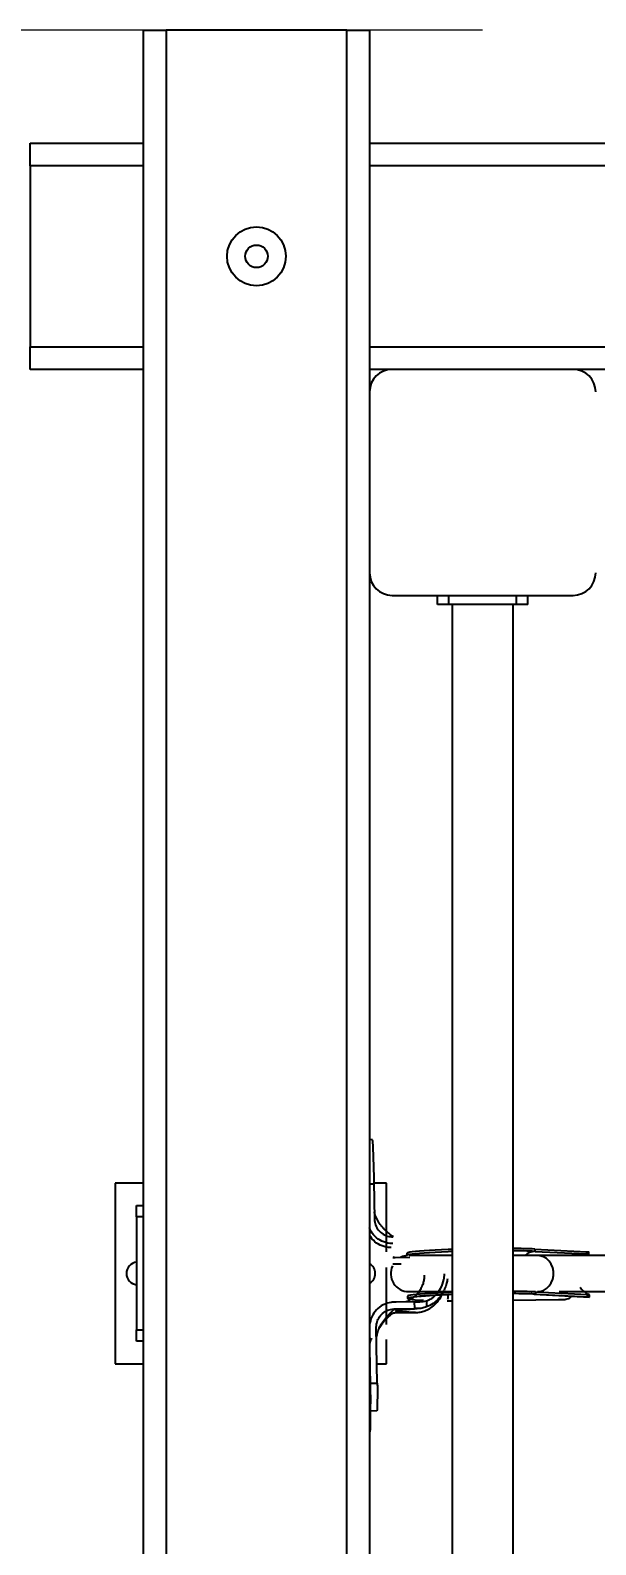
# Model space of a CAD drawing. Header units: millimetres. Extents: x -3365 to 2979, y -3775 to 2808.
# Drawn here: x -1121 to -871, y 638 to 1308 of the extents above; entities that cross this region are included whole.
import ezdxf

# ---------------------------------------------------------------- set-up
doc = ezdxf.new("R2010")
doc.units = ezdxf.units.MM
for name, color, linetype in [('DIKOM_ОБЪЕКТ', 7, 'Continuous'), ('DIKOM_РАЗМЕР_ЗОНА', 7, 'Continuous'), ('DIKOM_РАЗМЕР_ОБЪЕКТА', 7, 'Continuous')]:
    doc.layers.add(name, color=color, linetype=linetype)
doc.styles.add('style1', font='arial.ttf', dxfattribs={"width": 0.8})
doc.dimstyles.new('1-50', dxfattribs={"dimtxt": 300, "dimasz": 200, "dimexe": 100, "dimexo": 0, "dimgap": 100, "dimtad": 1, "dimdec": 0, "dimtxsty": 'style1', "dimcen": 0, "dimclrd": 7, "dimclre": 7, "dimadec": 1, "dimazin": 2, "dimtfac": 1, "dimtdec": 0, "dimtmove": 0, "dimatfit": 3, "dimfxl": 0, "dimlwd": 25, "dimlwe": 18, "dimarcsym": 0})

# ---------------------------------------------------------------- blocks, each defined once
blk = doc.blocks.new('*D10')
at = {"layer": 'Defpoints', "color": 0, "transparency": 16777216}
for p in [(-921.14, 1308.33), (-1680.72, -1441.67), (325.78, -1441.67)]:
    blk.add_point(p, dxfattribs=at)
at = {"layer": 'DIKOM_РАЗМЕР_ОБЪЕКТА', "color": 7, "lineweight": 18, "transparency": 16777216}
for p, q in [((-921.14, 1308.33), (-1780.72, 1308.33)), ((325.78, -1441.67), (-1780.72, -1441.67))]:
    blk.add_line(p, q, dxfattribs=at)
at = {"layer": 'DIKOM_РАЗМЕР_ОБЪЕКТА', "color": 7, "lineweight": 25, "transparency": 16777216}
blk.add_line((-1680.72, 1108.33), (-1680.72, -1241.67), dxfattribs=at)
at = {"layer": 'DIKOM_РАЗМЕР_ОБЪЕКТА', "color": 7, "transparency": 16777216}
for points in [[(-1714.05, 1108.33), (-1647.38, 1108.33), (-1680.72, 1308.33)], [(-1714.05, -1241.67), (-1647.38, -1241.67), (-1680.72, -1441.67)]]:
    blk.add_solid(points, dxfattribs=at)
at = {"layer": 'DIKOM_РАЗМЕР_ОБЪЕКТА', "color": 0, "transparency": 16777216, "insert": (-1933.89, 16.54), "char_height": 300, "attachment_point": 5, "rotation": 90, "style": 'style1'}
blk.add_mtext('2750', dxfattribs=at)
blk = doc.blocks.new('*D12')
at = {"layer": 'Defpoints', "color": 0, "transparency": 16777216}
for p in [(-2915.08, 2808.33), (772.79, 2808.33), (178.86, -2941.67)]:
    blk.add_point(p, dxfattribs=at)
at = {"layer": 'DIKOM_РАЗМЕР_ЗОНА', "color": 7, "lineweight": 18, "transparency": 16777216}
for p, q in [((772.79, 2808.33), (-3015.08, 2808.33)), ((178.86, -2941.67), (-3015.08, -2941.67))]:
    blk.add_line(p, q, dxfattribs=at)
at = {"layer": 'DIKOM_РАЗМЕР_ЗОНА', "color": 7, "lineweight": 25, "transparency": 16777216}
blk.add_line((-2915.08, -2741.67), (-2915.08, 2608.33), dxfattribs=at)
at = {"layer": 'DIKOM_РАЗМЕР_ЗОНА', "color": 7, "transparency": 16777216}
for points in [[(-2948.41, 2608.33), (-2881.74, 2608.33), (-2915.08, 2808.33)], [(-2948.41, -2741.67), (-2881.74, -2741.67), (-2915.08, -2941.67)]]:
    blk.add_solid(points, dxfattribs=at)
at = {"layer": 'DIKOM_РАЗМЕР_ЗОНА', "color": 0, "transparency": 16777216, "insert": (-3168.25, 58.33), "char_height": 300, "attachment_point": 5, "rotation": 90, "style": 'style1'}
blk.add_mtext('5750', dxfattribs=at)

msp = doc.modelspace()

# ---------------------------------------------------------------- linework, layer by layer
at = {"layer": 'DIKOM_ОБЪЕКТ'}
for p, q in [((-1071.14, -1291.67), (-1071.14, 1308.33)), ((-1071.14, 1308.33), (-1061.14, 1308.33)), ((-1061.14, 1308.33), (-1061.14, -1291.67)), ((-981.14, 1308.33), (-1061.14, 1308.33)), ((-981.14, -1291.67), (-981.14, 1308.33)), ((-981.14, 1308.33), (-971.14, 1308.33)), ((-971.14, 1308.33), (-971.14, 1148.33)), ((-1121.14, 1258.33), (-1071.14, 1258.33)), ((-1121.14, 1248.33), (-1121.14, 1258.33)), ((-971.14, 1258.33), (1328.86, 1258.33)), ((-1121.14, 1248.33), (-1121.14, 1168.33)), ((-1071.14, 1248.33), (-1121.14, 1248.33)), ((1328.86, 1248.33), (-971.14, 1248.33)), ((-1121.14, 1158.33), (-1121.14, 1168.33)), ((-1121.14, 1168.33), (-1071.14, 1168.33)), ((-971.14, 1168.33), (1328.86, 1168.33)), ((-1071.14, 1158.33), (-1121.14, 1158.33)), ((-961.14, 1158.33), (-971.14, 1158.33)), ((-881.14, 1158.33), (-961.14, 1158.33)), ((138.86, 1158.33), (-881.14, 1158.33)), ((-971.14, 1148.33), (-971.14, 1068.33)), ((-971.14, 1068.33), (-971.14, 48.33)), ((-961.14, 1058.33), (-881.14, 1058.33)), ((-941.14, 1054.33), (-941.14, 1058.33)), ((-936.14, 1054.33), (-941.14, 1054.33)), ((-936.14, 1054.33), (-936.14, 1058.33)), ((-906.14, 1054.33), (-936.14, 1054.33)), ((-934.64, 1054.33), (-934.64, 62.33)), ((-907.64, 62.33), (-907.64, 1054.33)), ((-906.14, 1054.33), (-906.14, 1058.33)), ((-901.14, 1054.33), (-906.14, 1054.33)), ((-901.14, 1054.33), (-901.14, 1058.33)), ((-969.98, 817.53), (-971.14, 817.51)), ((-969.43, 807.12), (-968.99, 782.43)), ((-1083.64, 798.33), (-1083.64, 718.33)), ((-1071.14, 798.33), (-1083.64, 798.33)), ((-971.14, 797.95), (-969.43, 797.98)), ((-963.64, 798.33), (-969.44, 798.33)), ((-963.64, 767.88), (-963.64, 798.33)), ((-1074.14, 788.33), (-1071.14, 788.33)), ((-1074.14, 783.33), (-1074.14, 788.33)), ((-1071.14, 783.33), (-1074.14, 783.33)), ((-1074.14, 783.33), (-1074.14, 733.33)), ((-960.85, 765.44), (-959.86, 765.46)), ((-959.86, 765.46), (-953.38, 765.57)), ((-954.66, 767.25), (-954.64, 766.25)), ((-934.64, 766.3), (-953.61, 766.3)), ((-896.94, 766.3), (-907.64, 766.3)), ((-898.09, 769.12), (-898.08, 768.12)), ((-898.09, 769.12), (-875.1, 767.97)), ((-898.08, 768.12), (-875.08, 766.97)), ((-853.5, 766.3), (-896.94, 766.3)), ((-875.08, 766.97), (-875.1, 767.97)), ((-874.18, 766.8), (-874.2, 767.8)), ((-963.64, 735.75), (-963.64, 760.98)), ((-961.4, 760.7), (-961.54, 760.7)), ((-959.8, 762.46), (-960.8, 762.44)), ((-957.12, 762.51), (-959.8, 762.46)), ((-959.34, 745.63), (-960.34, 745.61)), ((-951.21, 745.77), (-959.34, 745.63)), ((-954.31, 748.28), (-954.29, 747.28)), ((-953.77, 750.3), (-934.64, 750.3)), ((-951.15, 742.77), (-951.21, 745.77)), ((-946.01, 746.22), (-945.97, 743.5)), ((-936.83, 746.27), (-934.64, 746.26)), ((-907.64, 746.54), (-887.61, 746.78)), ((-898.42, 749.15), (-873.89, 747.92)), ((-897.73, 749.15), (-898.42, 749.15)), ((-897.74, 750.15), (-897.73, 749.15)), ((-897.74, 750.15), (-874.75, 749)), ((-897.73, 749.15), (-874.73, 748)), ((-887.33, 750.3), (-853.5, 750.3)), ((-874.73, 748), (-874.75, 749)), ((-873.83, 747.92), (-873.85, 748.93)), ((-960.31, 740.88), (-960.03, 740.89)), ((-960.29, 742.62), (-959.29, 742.64)), ((-960.03, 740.89), (-951.89, 741.02)), ((-959.52, 741.79), (-959.51, 741.82)), ((-959.29, 742.64), (-951.15, 742.77)), ((-950.21, 742.82), (-948.36, 742.91)), ((-1074.14, 733.33), (-1071.14, 733.33)), ((-1074.14, 728.33), (-1074.14, 733.33)), ((-967.71, 709.81), (-968.14, 734.48)), ((-1071.14, 728.33), (-1074.14, 728.33)), ((-971.14, 725.31), (-970.7, 700.62)), ((-963.64, 718.33), (-963.64, 729.13)), ((-1083.64, 718.33), (-1071.14, 718.33)), ((-968.02, 718.33), (-963.64, 718.33)), ((-970.7, 709.76), (-967.71, 709.81)), ((-970.89, 697.59), (-967.89, 697.65))]:
    msp.add_line(p, q, dxfattribs=at)
at = {"layer": 'DIKOM_ОБЪЕКТ', "flags": 128}
for points in [[(-934.64, 769), (-936.41, 768.93), (-939.37, 768.81), (-942.14, 768.67), (-944.69, 768.52), (-947.01, 768.36), (-949.06, 768.2), (-950.81, 768.03), (-952.26, 767.87), (-953.37, 767.7), (-954.15, 767.53), (-954.57, 767.36), (-954.66, 767.25)], [(-934.64, 768), (-936.4, 767.93), (-939.35, 767.81), (-942.12, 767.67), (-944.68, 767.52), (-946.99, 767.36), (-949.04, 767.2), (-950.8, 767.04), (-952.24, 766.87), (-953.36, 766.7), (-954.13, 766.53), (-954.55, 766.36), (-954.64, 766.25)], [(-896.94, 750.3), (-895.78, 750.4), (-894.29, 750.87), (-892.92, 751.68), (-891.75, 752.8), (-890.81, 754.18), (-890.16, 755.75), (-889.83, 757.43), (-889.83, 759.16), (-890.16, 760.85), (-890.81, 762.42), (-891.75, 763.8), (-892.92, 764.92), (-894.29, 765.73), (-895.78, 766.19), (-896.94, 766.3)], [(-877.95, 752.23), (-877.36, 751.43), (-876.12, 750.23)], [(-934.64, 750.01), (-936.07, 749.96), (-939.02, 749.83), (-941.79, 749.69), (-944.34, 749.54), (-946.66, 749.39), (-948.71, 749.23), (-950.47, 749.06), (-951.91, 748.89), (-953.03, 748.72), (-953.8, 748.55), (-954.22, 748.39), (-954.31, 748.28)], [(-934.64, 749.01), (-936.05, 748.96), (-939, 748.83), (-941.77, 748.69), (-944.33, 748.55), (-946.64, 748.39), (-948.69, 748.23), (-950.45, 748.06), (-951.89, 747.89), (-953.01, 747.72), (-953.78, 747.55), (-954.2, 747.39), (-954.27, 747.23), (-953.99, 747.08), (-953.35, 746.93), (-952.36, 746.8), (-951.04, 746.68), (-949.4, 746.57), (-947.47, 746.48), (-947.22, 746.47)], [(-898.42, 749.15), (-899.36, 749.26), (-899.65, 749.32)]]:
    msp.add_lwpolyline(points, dxfattribs=at)
at = {"layer": 'DIKOM_ОБЪЕКТ'}
for radius in [13, 5]:
    msp.add_circle((-1021.14, 1208.33), radius, dxfattribs=at)
for centre, radius, start, end in [((-961.14, 1148.33), 10, 90, 180), ((-881.14, 1148.33), 10, 0, 90), ((-961.14, 1068.33), 10, 180, 270), ((-881.14, 1068.33), 10, 270, 0), ((-953.77, 758.3), 8, 96.21312, 115.81644), ((-909.4, 523.97), 245.42, 87.35888, 89.5894), ((-909.39, 522.67), 245.71, 87.35956, 89.59171), ((-897.64, 761.23), 6.91, 93.62993, 132.78579), ((-1073.64, 758.33), 5, 95.73917, 180), ((-1073.64, 758.33), 5, 180, 264.26083), ((-973.64, 758.33), 5, 0, 60), ((-973.64, 758.33), 5, 300, 0), ((-953.77, 758.3), 8, 154.95948, 270), ((-909.61, 484.93), 265.48, 87.43859, 89.57577), ((-909.63, 482.72), 266.7, 87.44287, 89.57426)]:
    msp.add_arc(centre, radius, start, end, dxfattribs=at)
for points, knots in [([(-969.98, 817.49), (-969.96, 817.47), (-969.92, 817.43), (-969.84, 816.7), (-969.75, 815.44), (-969.66, 813.63), (-969.55, 811), (-969.48, 808.58), (-969.43, 807.12)], [0, 0, 0, 0, 0.127549, 0.282779, 0.442506, 0.597737, 0.757462, 1, 1, 1, 1]), ([(-960.51, 774.64), (-960.7, 774.7), (-961.1, 774.84), (-961.96, 775.54), (-962.9, 776.39), (-964.03, 777.32), (-964.98, 778.26), (-965.95, 779.36), (-967.05, 780.8), (-967.96, 782.44), (-968.56, 783.95), (-968.83, 784.79), (-968.98, 785.34), (-969.03, 785.58), (-969.05, 785.67)], [0, 0, 0, 0, 0.042862, 0.089166, 0.227719, 0.327808, 0.424981, 0.532172, 0.650255, 0.817673, 0.900809, 0.941221, 0.975672, 1, 1, 1, 1]), ([(-960.8, 771.58), (-960.89, 771.58), (-961.31, 771.58), (-962.97, 771.67), (-965.77, 772.42), (-968.79, 774.6), (-970.67, 776.84), (-971.06, 778.35), (-971.14, 778.66)], [0, 0, 0, 0, 0.019063, 0.09539, 0.373318, 0.651245, 0.927944, 1, 1, 1, 1]), ([(-968.99, 782.43), (-968.98, 782.21), (-968.93, 781.09), (-968.37, 779.11), (-966.81, 776.87), (-964.6, 775.27), (-962.49, 774.62), (-961.22, 774.59), (-960.85, 774.58)], [0, 0, 0, 0, 0.054132, 0.268334, 0.482536, 0.69728, 0.911983, 1, 1, 1, 1]), ([(-961.54, 769.83), (-961.63, 769.83), (-962.05, 769.83), (-963.71, 769.92), (-966.47, 770.69), (-969.44, 772.64), (-970.62, 774.52), (-971.14, 775.34)], [0, 0, 0, 0, 0.021953, 0.109856, 0.429929, 0.750016, 1, 1, 1, 1]), ([(-960.11, 765.45), (-960.23, 765.44), (-960.36, 765.43), (-960.49, 765.49), (-960.51, 765.5)], [0, 0, 0, 0, 0.870703, 1, 1, 1, 1]), ([(-875.1, 767.97), (-874.81, 767.96), (-874.29, 767.93), (-874.26, 767.84), (-874.24, 767.8)], [0, 0, 0, 0, 0.554092, 1, 1, 1, 1]), ([(-874.77, 766.3), (-874.68, 766.37), (-874.33, 766.62), (-874.13, 766.79), (-874.24, 766.92), (-874.79, 766.95), (-875.08, 766.97)], [0, 0, 0, 0, 0.100097, 0.386811, 0.67667, 1, 1, 1, 1]), ([(-946.95, 757.59), (-946.97, 757.09), (-947.01, 756.02), (-947.35, 754.35), (-947.95, 752.58), (-948.89, 750.8), (-950.11, 749.16), (-951.47, 747.84), (-952.8, 746.86), (-953.95, 746.21), (-954.8, 745.82), (-955.1, 745.72), (-955.15, 745.7)], [0, 0, 0, 0, 0.096672, 0.20607, 0.325938, 0.455398, 0.592359, 0.717112, 0.823631, 0.913124, 0.987301, 1, 1, 1, 1]), ([(-946.01, 746.22), (-945.44, 746.43), (-943.87, 747.02), (-941.59, 748.81), (-939.42, 751.81), (-938.35, 755.07), (-937.99, 757.3), (-938.03, 758.11), (-938.03, 758.13)], [0, 0, 0, 0, 0.12132, 0.331319, 0.564192, 0.84143, 0.996256, 1, 1, 1, 1]), ([(-946.69, 741.8), (-946.25, 741.98), (-944.57, 742.68), (-942.45, 744.27), (-940.53, 746.44), (-939.24, 748.47), (-938.46, 750.01), (-938.2, 750.91), (-938.18, 750.99)], [0, 0, 0, 0, 0.109855, 0.425802, 0.603741, 0.781764, 0.982305, 1, 1, 1, 1]), ([(-936.68, 755.9), (-936.8, 755.26), (-937.07, 753.74), (-937.87, 751.44), (-939.13, 749.02), (-940.84, 746.83), (-943.09, 744.81), (-944.95, 743.96), (-945.97, 743.5)], [0, 0, 0, 0, 0.119614, 0.282594, 0.44551, 0.619963, 0.79426, 1, 1, 1, 1]), ([(-960.34, 745.61), (-960.43, 745.61), (-960.85, 745.6), (-962.5, 745.46), (-965.23, 744.61), (-968.25, 742.37), (-970.35, 739.26), (-971.11, 736.44), (-971.14, 734.83), (-971.14, 734.45)], [0, 0, 0, 0, 0.01481, 0.074108, 0.28878, 0.503463, 0.718039, 0.933088, 1, 1, 1, 1]), ([(-951.21, 745.77), (-951.12, 745.77), (-950.7, 745.78), (-949.93, 745.79), (-948.27, 745.78), (-946.98, 746.03), (-946.01, 746.22)], [0, 0, 0, 0, 0.048446, 0.242258, 0.436071, 1, 1, 1, 1]), ([(-948.82, 750.3), (-948.89, 750.24), (-949.15, 750.03), (-949.61, 749.7), (-949.83, 749.53), (-949.79, 749.47), (-949.77, 749.45)], [0, 0, 0, 0, 0.084923, 0.294747, 0.738359, 1, 1, 1, 1]), ([(-949.36, 748.48), (-949.36, 748.44), (-949.36, 748.32), (-948.55, 748.35), (-946.97, 748.45), (-944.65, 748.63), (-942.01, 748.8), (-939.07, 748.95), (-936.59, 749.06), (-935.06, 749.12), (-934.64, 749.13)], [0, 0, 0, 0, 0.071347, 0.211829, 0.357662, 0.50761, 0.656135, 0.802448, 0.946498, 1, 1, 1, 1]), ([(-936.55, 749.06), (-936.54, 748.74), (-936.51, 747.97), (-936.62, 747.21), (-936.68, 746.77)], [0, 0, 0, 0, 0.415828, 1, 1, 1, 1]), ([(-887.61, 746.78), (-887.05, 746.79), (-885.92, 746.8), (-884.33, 746.9), (-883.07, 747.16), (-882.29, 747.65), (-882.11, 748.13), (-882.02, 748.35)], [0, 0, 0, 0, 0.211763, 0.423584, 0.633078, 0.834052, 1, 1, 1, 1]), ([(-873.86, 748.93), (-873.95, 748.96), (-874.13, 749.02), (-875, 749.43), (-875.74, 749.96), (-876.12, 750.23)], [0, 0, 0, 0, 0.337801, 0.658897, 1, 1, 1, 1]), ([(-874.75, 749), (-874.45, 748.97), (-873.99, 748.94), (-873.95, 748.93), (-873.94, 748.93)], [0, 0, 0, 0, 0.633378, 1, 1, 1, 1]), ([(-873.86, 747.92), (-873.88, 747.93), (-873.93, 747.94), (-874.45, 747.98), (-874.73, 748)], [0, 0, 0, 0, 0.456564, 1, 1, 1, 1]), ([(-968.14, 734.48), (-968.14, 734.57), (-968.15, 735.03), (-968.04, 736.24), (-967.46, 738.19), (-965.99, 740.31), (-963.78, 741.92), (-961.75, 742.55), (-960.57, 742.6), (-960.29, 742.62)], [0, 0, 0, 0, 0.022082, 0.110617, 0.289021, 0.502889, 0.717715, 0.931832, 1, 1, 1, 1]), ([(-968.06, 729.93), (-968.02, 730.2), (-967.89, 731.08), (-967.48, 732.61), (-966.65, 734.81), (-965.23, 737.12), (-963.9, 738.83), (-962.62, 740.1), (-961.81, 741.03), (-961.1, 741.75), (-960.6, 742.2), (-960.43, 742.33), (-960.29, 742.41), (-960.19, 742.46), (-960.13, 742.48), (-960.1, 742.5), (-960.07, 742.51), (-960.07, 742.51), (-960.08, 742.51)], [0, 0, 0, 0, 0.057578, 0.185265, 0.346994, 0.503872, 0.684726, 0.767442, 0.847677, 0.94307, 0.95712, 0.968394, 0.978447, 0.982862, 0.986573, 0.990178, 0.994222, 1, 1, 1, 1]), ([(-966.86, 734.05), (-966.68, 734.37), (-966.36, 734.92), (-965.66, 735.97), (-964.93, 736.93), (-964.04, 737.92), (-963.05, 738.81), (-962.4, 739.51), (-961.93, 739.95), (-961.52, 740.31), (-961.11, 740.69), (-960.77, 740.8), (-960.66, 740.83)], [0, 0, 0, 0, 0.149347, 0.260372, 0.384529, 0.536637, 0.680974, 0.801877, 0.846787, 0.89496, 0.966251, 1, 1, 1, 1]), ([(-960.66, 740.83), (-960.64, 740.84), (-960.52, 740.88), (-960.41, 740.88), (-960.31, 740.88)], [0, 0, 0, 0, 0.122884, 1, 1, 1, 1]), ([(-950.79, 741.04), (-950.91, 741.05), (-952.13, 741.1), (-954.65, 741.18), (-956.47, 741.29), (-957.24, 741.35), (-957.28, 741.35), (-957.32, 741.35), (-957.35, 741.35), (-957.39, 741.36), (-957.43, 741.36), (-957.47, 741.36), (-957.52, 741.37), (-957.56, 741.37), (-957.6, 741.37), (-957.64, 741.38), (-957.69, 741.38), (-957.73, 741.39), (-957.77, 741.39), (-957.82, 741.39), (-957.86, 741.4), (-957.91, 741.4), (-957.96, 741.41), (-958, 741.41), (-958.05, 741.42), (-958.15, 741.43), (-958.47, 741.46), (-959.08, 741.54), (-959.61, 741.66), (-959.55, 741.77), (-959.53, 741.82)], [0, 0, 0, 0, 0.025966, 0.268123, 0.493526, 0.497243, 0.50104, 0.504921, 0.508887, 0.512939, 0.51708, 0.521312, 0.525637, 0.530058, 0.534576, 0.539195, 0.543918, 0.548747, 0.553685, 0.558736, 0.563903, 0.56919, 0.574601, 0.58014, 0.585813, 0.591623, 0.614865, 0.707934, 0.858527, 1, 1, 1, 1]), ([(-959.53, 741.82), (-959.4, 741.87), (-959.26, 741.92), (-958.9, 741.99), (-958.61, 742.05), (-958.2, 742.11), (-957.84, 742.15), (-957.74, 742.17), (-957.68, 742.17), (-957.63, 742.18), (-957.58, 742.18), (-957.53, 742.19), (-957.48, 742.2), (-957.43, 742.2), (-957.38, 742.21), (-957.33, 742.21), (-957.29, 742.22), (-957.24, 742.22), (-957.2, 742.23), (-957.15, 742.23), (-957.11, 742.24), (-957.06, 742.24), (-957.02, 742.25), (-956.98, 742.25), (-956.93, 742.26), (-956.89, 742.26), (-956.85, 742.26), (-956.02, 742.35), (-954.08, 742.52), (-951.46, 742.69), (-950.18, 742.78), (-950.05, 742.79)], [0, 0, 0, 0, 0.157079, 0.164979, 0.213615, 0.316997, 0.342815, 0.349269, 0.35557, 0.361723, 0.367733, 0.373607, 0.379346, 0.384957, 0.390442, 0.395806, 0.401052, 0.406183, 0.411203, 0.416113, 0.420918, 0.425619, 0.430219, 0.43472, 0.439125, 0.443435, 0.447654, 0.451783, 0.702164, 0.971157, 1, 1, 1, 1]), ([(-951.89, 741.02), (-951.8, 741.02), (-951.44, 741.03), (-951.08, 741.04), (-950.81, 741.04)], [0, 0, 0, 0, 0.256328, 1, 1, 1, 1]), ([(-950.07, 742.79), (-950.17, 742.79), (-950.53, 742.78), (-950.88, 742.78), (-951.15, 742.77)], [0, 0, 0, 0, 0.25633, 1, 1, 1, 1]), ([(-950.81, 741.04), (-950.11, 741.08), (-948.7, 741.15), (-947.37, 741.58), (-946.69, 741.8)], [0, 0, 0, 0, 0.492166, 1, 1, 1, 1]), ([(-945.97, 743.5), (-946.62, 743.3), (-947.95, 742.89), (-949.35, 742.82), (-950.07, 742.79)], [0, 0, 0, 0, 0.491614, 1, 1, 1, 1]), ([(-970.25, 729.7), (-970.55, 729.11), (-970.94, 728.34), (-971.1, 727.49), (-971.14, 727.29)], [0, 0, 0, 0, 0.763458, 1, 1, 1, 1]), ([(-967.71, 709.81), (-967.7, 709.73), (-967.7, 709.3), (-967.69, 707.54), (-967.68, 705.05), (-967.7, 702.38), (-967.72, 700.41), (-967.76, 698.91), (-967.81, 697.99), (-967.86, 697.59), (-967.89, 697.68), (-967.9, 697.69)], [0, 0, 0, 0, 0.011866, 0.059336, 0.250338, 0.392717, 0.539223, 0.6816, 0.828106, 0.970483, 1, 1, 1, 1]), ([(-971.14, 691.03), (-971.14, 690.87), (-971.1, 690.13), (-971.03, 689.27), (-970.95, 688.53), (-970.87, 688.38), (-970.81, 688.8), (-970.76, 689.78), (-970.72, 691.28), (-970.69, 693.29), (-970.68, 695.58), (-970.69, 698.05), (-970.7, 699.76), (-970.7, 700.62)], [0, 0, 0, 0, 0.025371, 0.124593, 0.226692, 0.325915, 0.428015, 0.527237, 0.629337, 0.72856, 0.830659, 0.914475, 1, 1, 1, 1])]:
    msp.add_open_spline(points, degree=3, knots=knots, dxfattribs=at)

# ---------------------------------------------------------------- dimensions: what is measured, and where the dimension line sits
at = {"layer": 'DIKOM_РАЗМЕР_ЗОНА'}
dim = msp.add_linear_dim(base=(-2915.08, 2808.33), p1=(178.86, -2941.67), p2=(772.79, 2808.33), angle=90, dimstyle='1-50', dxfattribs=at)
dim.commit()
dim.dimension.update_dxf_attribs({"geometry": '*D12', "text_midpoint": (-2915.08, 58.33), "dimtype": 160})
at = {"layer": 'DIKOM_РАЗМЕР_ОБЪЕКТА'}
dim = msp.add_linear_dim(base=(-1680.72, -1441.67), p1=(-921.14, 1308.33), p2=(325.78, -1441.67), angle=90, dimstyle='1-50', dxfattribs=at)
dim.commit()
dim.dimension.update_dxf_attribs({"geometry": '*D10', "text_midpoint": (-1680.72, 16.54), "dimtype": 160})

doc.saveas('drawing.dxf')
